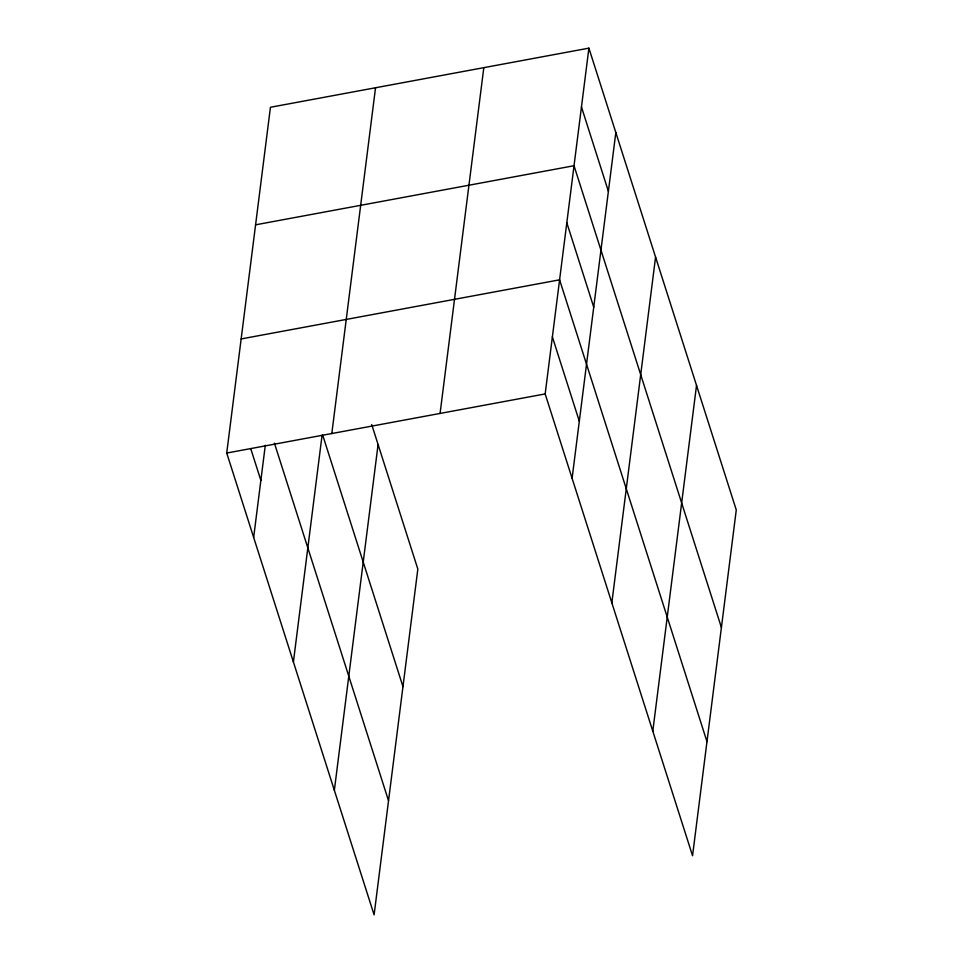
<?xml version="1.0" encoding="UTF-8"?>
<svg xmlns="http://www.w3.org/2000/svg" width="963" height="963" viewBox="0 0 963 963"><rect width="100%" height="100%" fill="white"/><g stroke="black" fill="none" stroke-linecap="round" stroke-linejoin="round"><path stroke-width="1.44" d="M371.718 424.563L417.834 569.073L374.101 914.85L226.726 453.043L270.447 107.266L588.899 48.15L736.274 509.957L692.553 855.734L545.166 393.927L588.899 48.15M253.654 537.426L265.307 445.267M293.402 661.978L322.075 435.228M331.814 433.531L375.534 87.753M334.354 790.298L378.086 444.521M440.079 413.44L483.811 67.663M572.094 478.322L615.826 132.545M611.842 602.862L655.574 257.085M652.794 731.194L696.526 385.405M255.58 224.824L574.02 165.72L721.407 627.527M241.159 338.94L559.599 279.824L706.974 741.63M226.726 453.043L545.166 393.927M581.459 106.929L608.387 191.324M566.81 222.766L593.738 307.161M552.377 336.881L579.317 421.264M322.725 435.192L402.967 686.631M274.407 443.136L388.534 800.747M250.825 448.914L260.877 480.381"/></g></svg>
